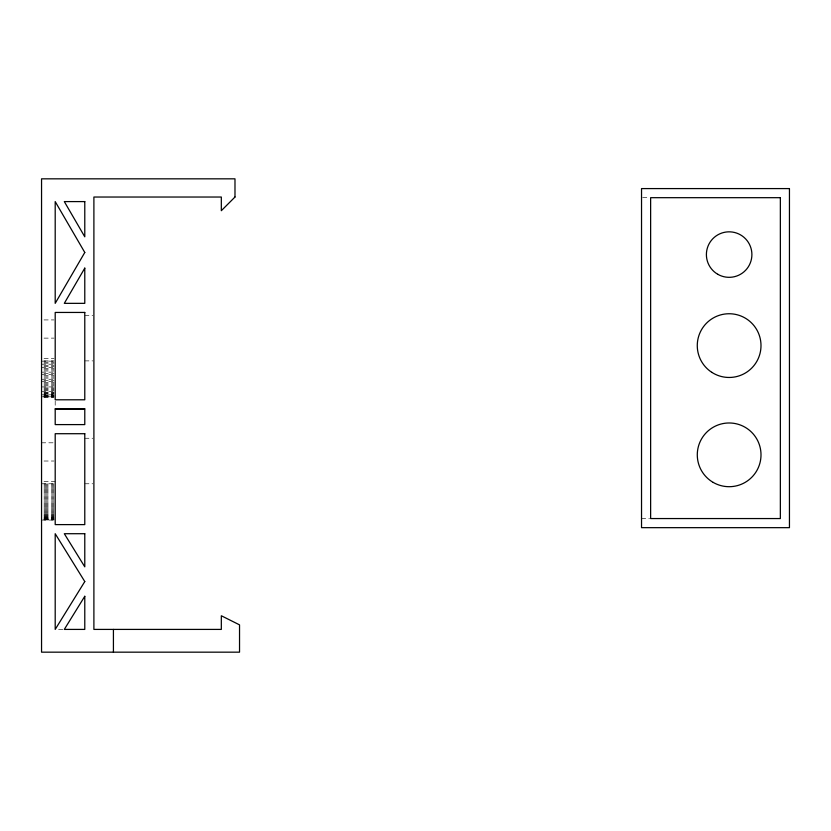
<?xml version="1.0" encoding="UTF-8"?>
<svg xmlns="http://www.w3.org/2000/svg" width="831" height="831" viewBox="0 0 831 831"><rect width="100%" height="100%" fill="white"/><g stroke="black" fill="none" stroke-linecap="round" stroke-linejoin="round"><path stroke-width="0.62" stroke-dasharray="4.16 3.12" d="M642.664 197.685L649.499 197.685M84.783 315.375L92.75 315.375M44.033 319.925L53.963 319.925M44.033 338.124L53.963 338.124M44.033 358.618L53.963 358.618M44.033 360.893L53.963 360.893M84.783 360.883L92.75 360.883M41.55 361.163L53.963 361.163M44.033 362.139L53.963 362.139M44.033 363.157L53.963 363.157M41.55 364.207L53.963 364.207M44.033 365.287L53.963 365.287M44.033 366.378L53.963 366.378M41.55 367.51L53.963 367.51M44.033 368.652L53.963 368.652M44.033 369.805L53.963 369.805M44.033 370.979L53.963 370.979M41.55 372.163L53.963 372.163M44.033 373.348L53.963 373.348M41.55 374.542L53.963 374.542M44.033 375.726L53.963 375.726M44.033 376.921L53.963 376.921M44.033 378.095L53.963 378.095M41.55 379.268L53.963 379.268M44.033 380.432L53.963 380.432M41.55 381.574L53.963 381.574M44.033 382.696L53.963 382.696M44.033 383.797L53.963 383.797M44.033 384.867L53.963 384.867M44.033 385.916L53.963 385.916M41.55 386.934L53.963 386.934M44.033 387.911L53.963 387.911M44.033 388.856L53.963 388.856M44.033 389.77L53.963 389.77M44.033 390.632L53.963 390.632M41.55 391.453L53.963 391.453M44.033 392.222L53.963 392.222M44.033 392.949L53.963 392.949M44.033 393.624L53.963 393.624M44.033 394.247L53.963 394.247M41.55 394.818L53.963 394.818M44.033 395.327L53.963 395.327M44.033 395.785L53.963 395.785M44.033 396.179L53.963 396.179M44.033 396.522L53.963 396.522M41.55 396.792L53.963 396.792M44.033 397.01L53.963 397.01M44.033 397.166L53.963 397.166M84.783 438.259L92.75 438.259M41.55 442.809L53.963 442.809M44.033 461.018L53.963 461.018M44.033 481.502L55.199 481.502M84.783 483.767L92.75 483.767M41.55 483.777L53.963 483.777M44.033 484.047L53.963 484.047M44.033 485.034L53.963 485.034M44.033 486.042L53.963 486.042M44.033 487.091L53.963 487.091M44.033 488.171L53.963 488.171M44.033 489.272L53.963 489.272M44.033 490.394L53.963 490.394M44.033 491.536L53.963 491.536M44.033 492.69L53.963 492.69M44.033 493.863L53.963 493.863M44.033 495.047L53.963 495.047M44.033 496.232L53.963 496.232M44.033 497.426L53.963 497.426M44.033 498.61L53.963 498.61M44.033 499.805L53.963 499.805M44.033 500.989L53.963 500.989M44.033 502.153L53.963 502.153M44.033 503.316L53.963 503.316M44.033 504.459L53.963 504.459M44.033 505.58L53.963 505.58M44.033 506.681L53.963 506.681M44.033 507.751L53.963 507.751M44.033 508.801L53.963 508.801M44.033 509.819L53.963 509.819M44.033 510.805L53.963 510.805M44.033 511.751L53.963 511.751M44.033 512.654L53.963 512.654M44.033 513.516L53.963 513.516M44.033 514.337L53.963 514.337M44.033 515.106L53.963 515.106M44.033 515.833L53.963 515.833M44.033 516.508L53.963 516.508M44.033 517.131L53.963 517.131M44.033 517.703L53.963 517.703M44.033 518.212L53.963 518.212M641.532 518.554L649.499 518.554M44.033 518.669L53.963 518.669M44.033 519.063L53.963 519.063M44.033 519.406L53.963 519.406M44.033 519.687L53.963 519.687M44.033 519.905L53.963 519.905M41.55 520.061L53.963 520.061M58.617 629.41L64.309 629.41M55.199 401.093L55.199 407.574"/><path stroke-width="1.25" d="M55.199 408.904L84.783 408.873L84.783 424.599L55.199 424.599L55.199 408.873L84.783 408.873M113.421 629.41L113.421 652.169M84.783 252.468L55.199 303.346L55.199 201.59L84.783 252.468M84.783 268.122L64.309 303.346L84.783 303.346L84.783 268.122M84.783 581.565L55.199 629.41L55.199 533.71L84.783 581.565M84.783 596.284L64.309 629.41L84.783 629.41L84.783 596.284M234.986 197.03L221.326 210.69L221.326 197.03L93.893 197.03L93.893 629.41L221.326 629.41L221.326 615.761L239.536 624.86L239.536 652.169L41.55 652.169L41.55 178.831L234.986 178.831L234.986 197.03M789.45 188.585L641.532 188.585L641.532 527.664L789.45 527.664L789.45 188.585M780.351 197.685L650.631 197.685L650.631 518.554L780.351 518.554L780.351 197.685M84.783 201.59L64.309 201.59L84.783 236.814L84.783 201.59M84.783 312.446L55.199 312.446L55.199 399.794L84.783 399.794L84.783 312.446M84.783 433.709L55.199 433.709L55.199 524.61L84.783 524.61L84.783 433.709M84.783 533.71L64.309 533.71L84.783 566.835L84.783 533.71M711.793 372.33A31.858 31.858 0 0 0 760.957 347.275A31.858 31.858 0 0 0 714.681 317.213A31.858 31.858 0 0 0 711.793 372.33M713.216 482.427A31.858 31.858 0 0 0 761.009 454.837A31.858 31.858 0 0 0 713.216 427.248A31.858 31.858 0 0 0 713.216 482.427M717.766 274.282A22.759 22.759 0 0 0 751.899 254.577A22.759 22.759 0 0 0 717.766 234.872A22.759 22.759 0 0 0 717.766 274.282"/></g></svg>
